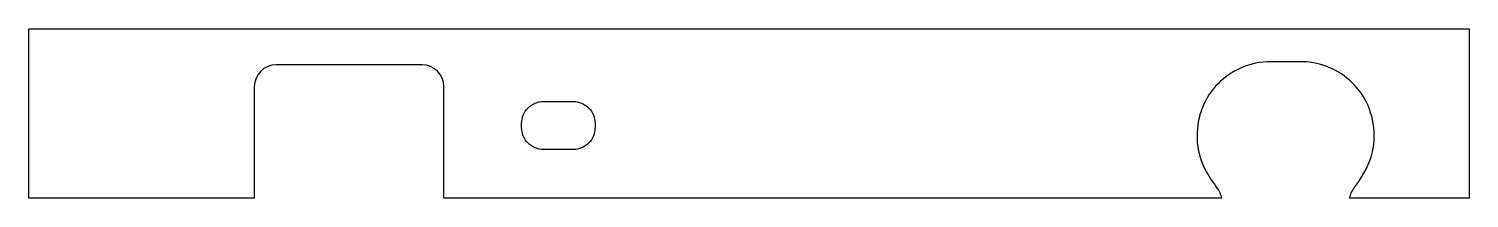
# Model space of a CAD drawing. Header units: millimetres. Extents: x -51 to 51, y -12 to 0.
import ezdxf

# ---------------------------------------------------------------- set-up
doc = ezdxf.new("R2010")
doc.units = ezdxf.units.MM
doc.layers.get('0').update_dxf_attribs({"linetype": 'CONTINUOUS'})

msp = doc.modelspace()

# ---------------------------------------------------------------- linework, layer by layer
for p, q in [((-51, -12), (-51, 0)), ((-51, 0), (51, 0)), ((51, 0), (51, -12)), ((-23.15, -2.55), (-33.48, -2.55)), ((39.03, -2.33), (36.98, -2.33)), ((-35.03, -4.1), (-35.03, -12)), ((-21.6, -12), (-21.6, -4.1)), ((-35.03, -12), (-51, -12)), ((33.45, -12), (-21.6, -12)), ((51, -12), (42.55, -12))]:
    msp.add_line(p, q)
msp.add_lwpolyline([(-16.1, -7), (-16.1, -6.7, -0.414214), (-14.55, -5.15), (-12.45, -5.15, -0.414214), (-10.9, -6.7), (-10.9, -7, -0.414214), (-12.45, -8.55), (-14.55, -8.55, -0.414214)], format="xyb", close=True)
for centre, start, end in [((-33.48, -4.1), 90, 180), ((-23.15, -4.1), 0, 90)]:
    msp.add_arc(centre, 1.55, start, end)
for points, knots in [([(36.98, -2.33), (36.2, -2.33), (35.5, -2.49), (34.27, -3.01), (33.7, -3.4), (32.73, -4.37), (32.36, -4.95), (31.84, -6.25), (31.73, -6.93), (31.72, -8.26), (31.85, -8.89), (32.34, -10.13), (32.68, -10.62), (33.1, -11.22), (33.23, -11.4), (33.36, -11.64), (33.39, -11.72), (33.44, -11.86), (33.45, -11.93), (33.45, -12)], [0, 0, 0, 0, 0.232289, 0.232289, 0.47931, 0.47931, 0.723446, 0.723446, 0.981346, 0.981346, 1.257545, 1.257545, 1.554893, 1.554893, 1.710327, 1.710327, 1.777945, 1.777945, 1.834565, 1.834565, 1.834565, 1.834565]), ([(42.55, -12), (42.55, -11.92), (42.56, -11.85), (42.63, -11.65), (42.7, -11.52), (43.11, -10.88), (43.65, -10.24), (44.25, -8.52), (44.3, -7.82), (44.22, -6.54), (44.04, -5.84), (43.43, -4.61), (43.03, -4.09), (42.04, -3.21), (41.47, -2.87), (40.27, -2.43), (39.65, -2.33), (39.03, -2.33)], [0, 0, 0, 0, 0.0227695, 0.0227695, 0.0627238, 0.0627238, 0.199418, 0.199418, 0.3067185, 0.3067185, 0.4389805, 0.4389805, 0.5621309, 0.5621309, 0.6844692, 0.6844692, 0.8006352, 0.8006352, 0.8006352, 0.8006352])]:
    msp.add_open_spline(points, degree=3, knots=knots)

doc.saveas('drawing.dxf')
